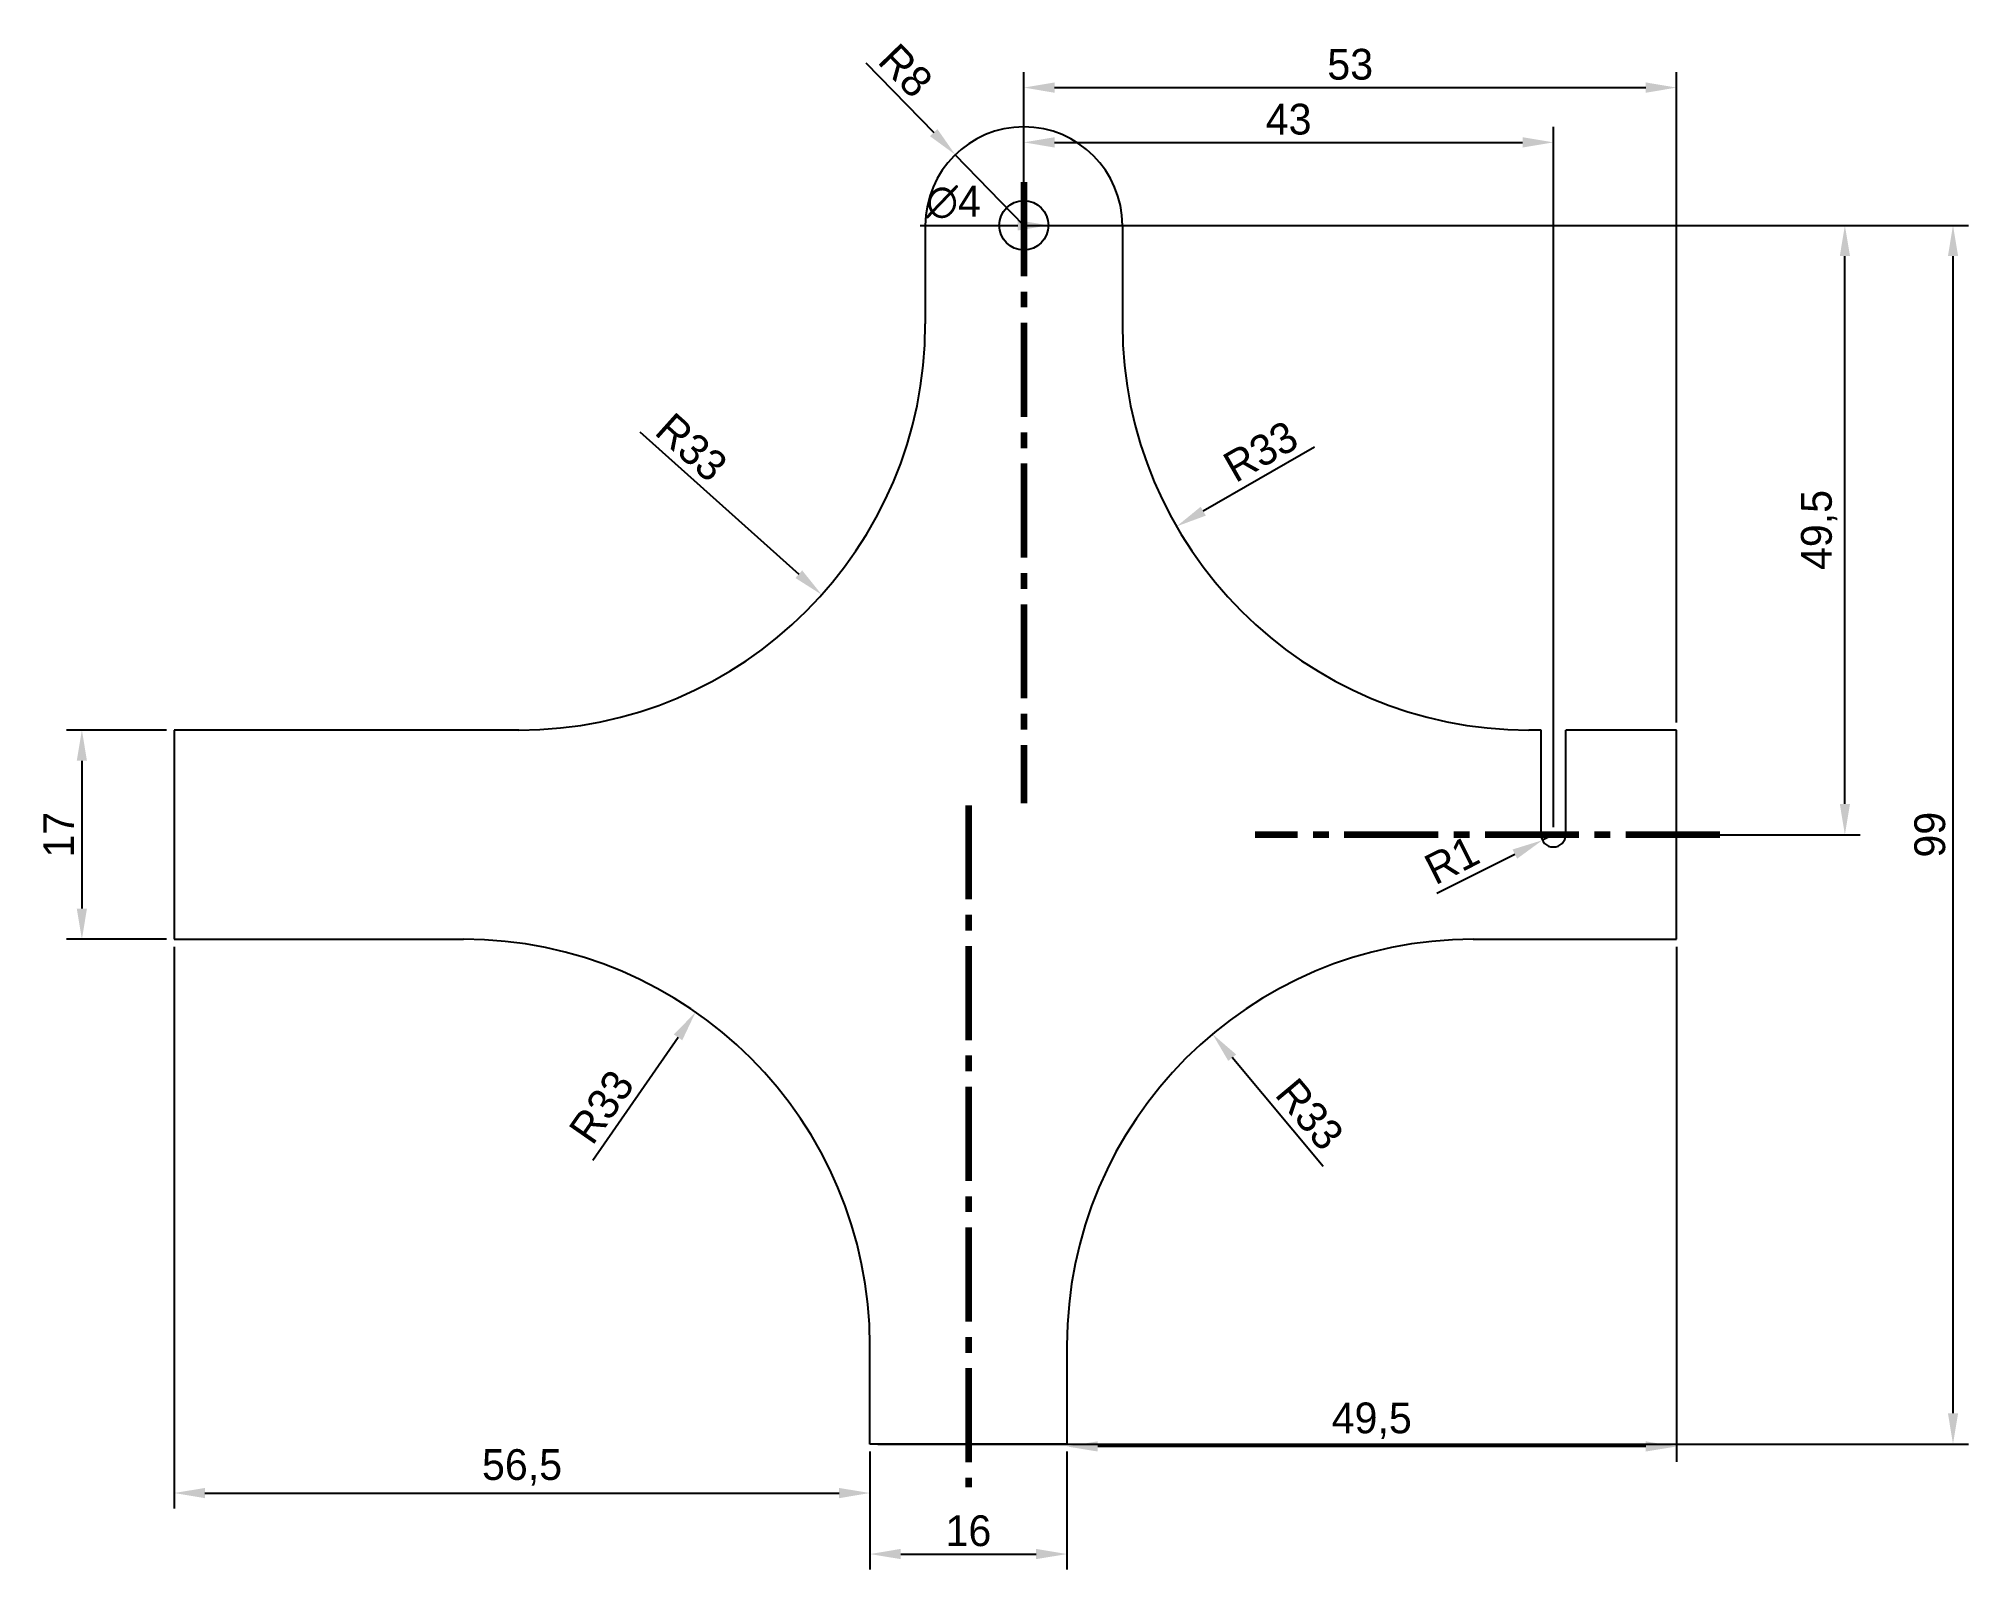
# Model space of a CAD drawing. Header units: millimetres. Extents: x 39 to 196, y 119 to 243.
import ezdxf

# ---------------------------------------------------------------- set-up
doc = ezdxf.new("R2010")
doc.units = ezdxf.units.MM
doc.linetypes.add('CENTER2', pattern=[28.575, 19.05, -3.175, 3.175, -3.175])
doc.dimstyles.new('ISO-25', dxfattribs={"dimtxt": 2.5, "dimasz": 2.5, "dimexe": 1.25, "dimexo": 0.625, "dimtad": 1, "dimtxsty": 'Standard', "dimcen": 2.5, "dimadec": 0, "dimazin": 0, "dimtfac": 1, "dimtmove": 0, "dimatfit": 3, "dimfxl": 1, "dimarcsym": 0})

# ---------------------------------------------------------------- blocks, each defined once
blk = doc.blocks.new('*D2')
at = {"color": 0, "lineweight": -2, "transparency": 16777216}
blk.add_line((143.31, 151.55), (135.92, 160.39), dxfattribs=at)
at = {"color": 0, "transparency": 16777216}
blk.add_solid([(136.24, 160.65), (135.6, 160.12), (134.32, 162.3)], dxfattribs=at)
at = {"layer": 'Defpoints', "color": 0, "transparency": 16777216}
for p in [(134.32, 162.3), (155.5, 137)]:
    blk.add_point(p, dxfattribs=at)
at = {"color": 0, "transparency": 16777216, "insert": (142.21, 155.79), "char_height": 2.5, "attachment_point": 5, "rotation": 309.9385}
blk.add_mtext('R33', dxfattribs=at)
blk = doc.blocks.new('*D3')
at = {"color": 0, "lineweight": -2, "transparency": 16777216}
blk.add_line((83.99, 152.07), (90.92, 162.04), dxfattribs=at)
at = {"color": 0, "transparency": 16777216}
blk.add_solid([(90.58, 162.27), (91.26, 161.8), (92.35, 164.09)], dxfattribs=at)
at = {"layer": 'Defpoints', "color": 0, "transparency": 16777216}
for p in [(92.35, 164.09), (73.5, 137)]:
    blk.add_point(p, dxfattribs=at)
at = {"color": 0, "transparency": 16777216, "insert": (84.71, 156.39), "char_height": 2.5, "attachment_point": 5, "rotation": 55.1691}
blk.add_mtext('R33', dxfattribs=at)
blk = doc.blocks.new('*D4')
at = {"color": 0, "lineweight": -2, "transparency": 16777216}
for p, q in [((106.5, 128.38), (106.5, 118.81)), ((122.5, 128.38), (122.5, 118.81)), ((109, 120.06), (120, 120.06))]:
    blk.add_line(p, q, dxfattribs=at)
at = {"color": 0, "transparency": 16777216}
for points in [[(109, 120.48), (109, 119.65), (106.5, 120.06)], [(120, 120.48), (120, 119.65), (122.5, 120.06)]]:
    blk.add_solid(points, dxfattribs=at)
at = {"layer": 'Defpoints', "color": 0, "transparency": 16777216}
for p in [(106.5, 129), (122.5, 129), (122.5, 120.06)]:
    blk.add_point(p, dxfattribs=at)
at = {"color": 0, "transparency": 16777216, "insert": (114.5, 121.94), "char_height": 2.5, "attachment_point": 5}
blk.add_mtext('16', dxfattribs=at)
blk = doc.blocks.new('*D5')
at = {"color": 0, "lineweight": -2, "transparency": 16777216}
for p, q in [((49.38, 187), (41.26, 187)), ((42.51, 184.5), (42.51, 172.5)), ((49.38, 170), (41.26, 170))]:
    blk.add_line(p, q, dxfattribs=at)
at = {"color": 0, "transparency": 16777216}
for points in [[(42.09, 184.5), (42.92, 184.5), (42.51, 187)], [(42.09, 172.5), (42.92, 172.5), (42.51, 170)]]:
    blk.add_solid(points, dxfattribs=at)
at = {"layer": 'Defpoints', "color": 0, "transparency": 16777216}
for p in [(50, 187), (42.51, 170), (50, 170)]:
    blk.add_point(p, dxfattribs=at)
at = {"color": 0, "transparency": 16777216, "insert": (40.63, 178.5), "char_height": 2.5, "attachment_point": 5, "rotation": 90}
blk.add_mtext('17', dxfattribs=at)
blk = doc.blocks.new('*D6')
at = {"color": 0, "lineweight": -2, "transparency": 16777216}
for p, q in [((50, 169.38), (50, 123.77)), ((106.5, 128.38), (106.5, 123.77)), ((52.5, 125.02), (104, 125.02))]:
    blk.add_line(p, q, dxfattribs=at)
at = {"color": 0, "transparency": 16777216}
for points in [[(52.5, 125.43), (52.5, 124.6), (50, 125.02)], [(104, 125.43), (104, 124.6), (106.5, 125.02)]]:
    blk.add_solid(points, dxfattribs=at)
at = {"layer": 'Defpoints', "color": 0, "transparency": 16777216}
for p in [(50, 170), (106.5, 129), (106.5, 125.02)]:
    blk.add_point(p, dxfattribs=at)
at = {"color": 0, "transparency": 16777216, "insert": (78.25, 127.1), "char_height": 2.5, "attachment_point": 5}
blk.add_mtext('56,5', dxfattribs=at)
blk = doc.blocks.new('*D7')
at = {"color": 0, "lineweight": -2, "transparency": 16777216}
for p, q in [((172, 169.38), (172, 127.55)), ((169.5, 128.8), (125, 128.8)), ((122.5, 128.38), (122.5, 127.55))]:
    blk.add_line(p, q, dxfattribs=at)
at = {"color": 0, "transparency": 16777216}
for points in [[(125, 129.22), (125, 128.39), (122.5, 128.8)], [(169.5, 129.22), (169.5, 128.39), (172, 128.8)]]:
    blk.add_solid(points, dxfattribs=at)
at = {"layer": 'Defpoints', "color": 0, "transparency": 16777216}
for p in [(172, 170), (122.5, 129), (122.5, 128.8)]:
    blk.add_point(p, dxfattribs=at)
at = {"color": 0, "transparency": 16777216, "insert": (147.25, 130.89), "char_height": 2.5, "attachment_point": 5}
blk.add_mtext('49,5', dxfattribs=at)
blk = doc.blocks.new('*D9')
at = {"color": 0, "lineweight": -2, "transparency": 16777216}
for p, q in [((119, 228.62), (119, 240.44)), ((172, 187.62), (172, 240.44)), ((121.5, 239.19), (169.5, 239.19))]:
    blk.add_line(p, q, dxfattribs=at)
at = {"color": 0, "transparency": 16777216}
for points in [[(121.5, 239.61), (121.5, 238.77), (119, 239.19)], [(169.5, 239.61), (169.5, 238.77), (172, 239.19)]]:
    blk.add_solid(points, dxfattribs=at)
at = {"layer": 'Defpoints', "color": 0, "transparency": 16777216}
for p in [(172, 239.19), (119, 228), (172, 187)]:
    blk.add_point(p, dxfattribs=at)
at = {"color": 0, "transparency": 16777216, "insert": (145.5, 241.07), "char_height": 2.5, "attachment_point": 5}
blk.add_mtext('53', dxfattribs=at)
blk = doc.blocks.new('*D10')
at = {"color": 0, "lineweight": -2, "transparency": 16777216}
for p, q in [((106.17, 241.21), (111.68, 235.53)), ((119, 228), (113.43, 233.74))]:
    blk.add_line(p, q, dxfattribs=at)
at = {"color": 0, "transparency": 16777216}
blk.add_solid([(111.98, 235.82), (111.38, 235.24), (113.43, 233.74)], dxfattribs=at)
at = {"layer": 'Defpoints', "color": 0, "transparency": 16777216}
for p in [(113.43, 233.74), (119, 228)]:
    blk.add_point(p, dxfattribs=at)
at = {"color": 0, "transparency": 16777216, "insert": (109.4, 240.57), "char_height": 2.5, "attachment_point": 5, "rotation": 314.175}
blk.add_mtext('R8', dxfattribs=at)
blk = doc.blocks.new('*D12')
at = {"color": 0, "lineweight": -2, "transparency": 16777216}
blk.add_line((87.81, 211.22), (100.72, 199.66), dxfattribs=at)
at = {"color": 0, "transparency": 16777216}
blk.add_solid([(101, 199.97), (100.45, 199.35), (102.59, 197.99)], dxfattribs=at)
at = {"layer": 'Defpoints', "color": 0, "transparency": 16777216}
for p in [(78, 220), (102.59, 197.99)]:
    blk.add_point(p, dxfattribs=at)
at = {"color": 0, "transparency": 16777216, "insert": (92.01, 209.97), "char_height": 2.5, "attachment_point": 5, "rotation": 318.1624}
blk.add_mtext('R33', dxfattribs=at)
blk = doc.blocks.new('*D13')
at = {"color": 0, "lineweight": -2, "transparency": 16777216}
blk.add_line((142.59, 209.98), (133.57, 204.78), dxfattribs=at)
at = {"color": 0, "transparency": 16777216}
blk.add_solid([(133.36, 205.14), (133.78, 204.42), (131.4, 203.54)], dxfattribs=at)
at = {"layer": 'Defpoints', "color": 0, "transparency": 16777216}
for p in [(160, 220), (131.4, 203.54)]:
    blk.add_point(p, dxfattribs=at)
at = {"color": 0, "transparency": 16777216, "insert": (138.23, 209.63), "char_height": 2.5, "attachment_point": 5, "rotation": 29.9288}
blk.add_mtext('R33', dxfattribs=at)
blk = doc.blocks.new('*D14')
at = {"color": 0, "lineweight": -2, "transparency": 16777216}
for p, q in [((119.63, 228), (195.7, 228)), ((194.45, 225.5), (194.45, 131.5)), ((107.13, 129), (195.7, 129))]:
    blk.add_line(p, q, dxfattribs=at)
at = {"color": 0, "transparency": 16777216}
for points in [[(194.04, 225.5), (194.87, 225.5), (194.45, 228)], [(194.04, 131.5), (194.87, 131.5), (194.45, 129)]]:
    blk.add_solid(points, dxfattribs=at)
at = {"layer": 'Defpoints', "color": 0, "transparency": 16777216}
for p in [(119, 228), (106.5, 129), (194.45, 129)]:
    blk.add_point(p, dxfattribs=at)
at = {"color": 0, "transparency": 16777216, "insert": (192.58, 178.5), "char_height": 2.5, "attachment_point": 5, "rotation": 90}
blk.add_mtext('99', dxfattribs=at)
blk = doc.blocks.new('*D15')
at = {"color": 0, "lineweight": -2, "transparency": 16777216}
blk.add_line((110.58, 228), (118.5, 228), dxfattribs=at)
at = {"color": 0, "transparency": 16777216}
blk.add_solid([(118.5, 228.42), (118.5, 227.58), (121, 228)], dxfattribs=at)
at = {"layer": 'Defpoints', "color": 0, "transparency": 16777216}
for p in [(117, 228), (121, 228)]:
    blk.add_point(p, dxfattribs=at)
at = {"color": 0, "transparency": 16777216, "insert": (113.29, 229.88), "char_height": 2.5, "attachment_point": 5}
blk.add_mtext('∅4', dxfattribs=at)
blk = doc.blocks.new('*D16')
at = {"color": 0, "lineweight": -2, "transparency": 16777216}
for p, q in [((119.63, 228), (186.92, 228)), ((185.67, 181), (185.67, 225.5)), ((172.63, 178.5), (186.92, 178.5))]:
    blk.add_line(p, q, dxfattribs=at)
at = {"color": 0, "transparency": 16777216}
for points in [[(185.26, 225.5), (186.09, 225.5), (185.67, 228)], [(185.26, 181), (186.09, 181), (185.67, 178.5)]]:
    blk.add_solid(points, dxfattribs=at)
at = {"layer": 'Defpoints', "color": 0, "transparency": 16777216}
for p in [(119, 228), (185.67, 228), (172, 178.5)]:
    blk.add_point(p, dxfattribs=at)
at = {"color": 0, "transparency": 16777216, "insert": (183.59, 203.25), "char_height": 2.5, "attachment_point": 5, "rotation": 90}
blk.add_mtext('49,5', dxfattribs=at)
blk = doc.blocks.new('*D17')
at = {"color": 0, "lineweight": -2, "transparency": 16777216}
for p, q in [((162, 178.5), (161.11, 178.05)), ((152.55, 173.74), (158.87, 176.93))]:
    blk.add_line(p, q, dxfattribs=at)
at = {"color": 0, "transparency": 16777216}
blk.add_solid([(158.69, 177.3), (159.06, 176.55), (161.11, 178.05)], dxfattribs=at)
at = {"layer": 'Defpoints', "color": 0, "transparency": 16777216}
for p in [(161.11, 178.05), (162, 178.5)]:
    blk.add_point(p, dxfattribs=at)
at = {"color": 0, "transparency": 16777216, "insert": (153.75, 176.44), "char_height": 2.5, "attachment_point": 5, "rotation": 26.7329}
blk.add_mtext('R1', dxfattribs=at)
blk = doc.blocks.new('*D18')
at = {"color": 0, "lineweight": -2, "transparency": 16777216}
for p, q in [((119, 228.62), (119, 235.99)), ((162, 179.12), (162, 235.99)), ((121.5, 234.74), (159.5, 234.74))]:
    blk.add_line(p, q, dxfattribs=at)
at = {"color": 0, "transparency": 16777216}
for points in [[(121.5, 235.16), (121.5, 234.32), (119, 234.74)], [(159.5, 235.16), (159.5, 234.32), (162, 234.74)]]:
    blk.add_solid(points, dxfattribs=at)
at = {"layer": 'Defpoints', "color": 0, "transparency": 16777216}
for p in [(162, 234.74), (119, 228), (162, 178.5)]:
    blk.add_point(p, dxfattribs=at)
at = {"color": 0, "transparency": 16777216, "insert": (140.5, 236.61), "char_height": 2.5, "attachment_point": 5}
blk.add_mtext('43', dxfattribs=at)
blk = doc.blocks.new('*U20')
at = {"color": 0, "linetype": 'CENTER2', "lineweight": 100, "ltscale": 0.4, "transparency": 16777216}
blk.add_line((9.88, 0), (-27.85, 0), dxfattribs=at)
blk = doc.blocks.new('*U21')
at = {"color": 0, "linetype": 'CENTER2', "lineweight": 100, "ltscale": 0.4, "transparency": 16777216}
blk.add_line((0, 47.87), (0, -7.5), dxfattribs=at)
blk = doc.blocks.new('*U22')
at = {"color": 0, "linetype": 'CENTER2', "lineweight": 100, "ltscale": 0.4, "transparency": 16777216}
blk.add_line((0, 7.5), (0, -42.94), dxfattribs=at)

msp = doc.modelspace()

# ---------------------------------------------------------------- linework, layer by layer
for p, q in [((111, 228), (111, 220)), ((119, 228), (127, 228)), ((127, 228), (127, 220)), ((50, 187), (50, 170)), ((78, 187), (50, 187)), ((161, 187), (160, 187)), ((161, 187), (160, 187)), ((161, 178.5), (161, 187)), ((172, 187), (163, 187)), ((172, 187), (163, 187)), ((163, 178.5), (163, 187)), ((172, 170), (172, 187)), ((163, 178.5), (163, 178.5)), ((172, 170), (172, 178.5)), ((50, 170), (73.5, 170)), ((155.5, 170), (172, 170)), ((106.5, 129), (106.5, 137)), ((122.5, 137), (122.5, 129)), ((122.5, 129), (106.5, 129))]:
    msp.add_line(p, q)
msp.add_circle((119, 228), 2)
for centre, radius, start, end in [((119, 228), 8, 0, 180), ((78, 220), 33, 270, 0), ((160, 220), 33, 180, 270), ((162, 178.5), 1, 180, 0), ((73.5, 137), 33, 0, 90), ((155.5, 137), 33, 90, 180)]:
    msp.add_arc(centre, radius, start, end)

# ---------------------------------------------------------------- block references
at = {"linetype": 'CENTER2', "lineweight": 100, "ltscale": 0.4}
for name, p in [('*U22', (119, 224)), ('*U21', (114.5, 133)), ('*U20', (165.625, 178.5))]:
    msp.add_blockref(name, p, dxfattribs=at)

# ---------------------------------------------------------------- dimensions: what is measured, and where the dimension line sits
for center, mpoint, picture, middle in [((119, 228), (113.425, 233.738), '*D10', (109.398, 240.573)), ((162, 178.5), (161.107, 178.05), '*D17', (153.751, 176.445))]:
    dim = msp.add_radius_dim(center=center, mpoint=mpoint, dimstyle='ISO-25')
    dim.commit()
    dim.dimension.update_dxf_attribs({"geometry": picture, "text_midpoint": middle})
for base, p1, p2, picture, middle in [((172, 239.19), (119, 228), (172, 187), '*D9', (145.5, 241.065)), ((162, 234.739), (119, 228), (162, 178.5), '*D18', (140.5, 236.614)), ((106.5, 125.016), (50, 170), (106.5, 129), '*D6', (78.25, 127.1)), ((122.5, 128.804), (172, 170), (122.5, 129), '*D7', (147.25, 130.888)), ((122.5, 120.063), (106.5, 129), (122.5, 129), '*D4', (114.5, 121.938))]:
    dim = msp.add_linear_dim(base=base, p1=p1, p2=p2, dimstyle='ISO-25')
    dim.commit()
    dim.dimension.update_dxf_attribs({"geometry": picture, "text_midpoint": middle})
dim = msp.add_diameter_dim_2p(p1=(117, 228), p2=(121, 228), dimstyle='ISO-25')
dim.commit()
dim.dimension.update_dxf_attribs({"geometry": '*D15', "text_midpoint": (113.292, 228), "dimtype": 163})
for base, p1, p2, picture, middle in [((194.453, 129), (119, 228), (106.5, 129), '*D14', (192.578, 178.5)), ((185.673, 228), (172, 178.5), (119, 228), '*D16', (183.59, 203.25)), ((42.508, 170), (50, 187), (50, 170), '*D5', (40.633, 178.5))]:
    dim = msp.add_linear_dim(base=base, p1=p1, p2=p2, angle=90, dimstyle='ISO-25')
    dim.commit()
    dim.dimension.update_dxf_attribs({"geometry": picture, "text_midpoint": middle})
for center, mpoint, picture, middle in [((78, 220), (102.586, 197.988), '*D12', (90.758, 208.578)), ((160, 220), (131.401, 203.536), '*D13', (139.164, 208.005)), ((73.5, 137), (92.348, 164.088), '*D3', (86.246, 155.318)), ((155.5, 137), (134.315, 162.302), '*D2', (140.773, 154.59))]:
    dim = msp.add_radius_dim(center=center, mpoint=mpoint, dimstyle='ISO-25')
    dim.commit()
    dim.dimension.update_dxf_attribs({"geometry": picture, "text_midpoint": middle, "dimtype": 164})

doc.saveas('drawing.dxf')
